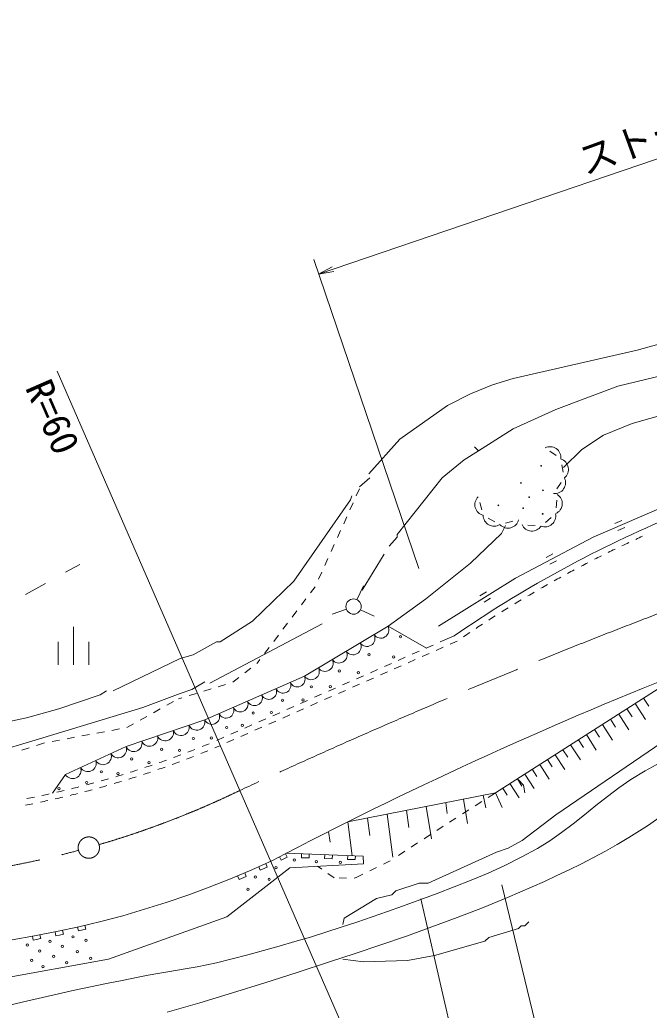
# Model space of a CAD drawing. Units: millimetres, scale not verified. Extents: x 40000 to 680000, y 20000 to 380000.
# Drawn here: x 363266 to 404547, y 246825 to 311789 of the extents above; entities that cross this region are included whole.
import ezdxf
from ezdxf.enums import TextEntityAlignment as Align

# ---------------------------------------------------------------- set-up
doc = ezdxf.new("R2010")
doc.units = ezdxf.units.MM
doc.header["$LTSCALE"] = 1000
doc.linetypes.add('CHAIN', pattern=[18.5, 12, -1.5, 3.5, -1.5])
for name, color, linetype, lineweight in [('M-BGD', 7, 'Continuous', 13), ('M-BMK', 2, 'CHAIN', 13), ('M-STR-HTXT', 7, 'Continuous', 13)]:
    doc.layers.add(name, color=color, linetype=linetype, lineweight=lineweight)
doc.styles.add('ＭＳ ゴシック', font='')
doc.styles.get('ＭＳ ゴシック').set_extended_font_data('MS Gothic')

# ---------------------------------------------------------------- blocks, each defined once
blk = doc.blocks.new('露岩')
at = {"color": 7, "linetype": 'Continuous', "lineweight": 13}
for p, q in [((0.262, 0.26), (-0.238, 0.26)), ((-0.902, -0.005), (-1.256, -0.358)), ((1.256, -0.358), (0.902, -0.005))]:
    blk.add_line(p, q, dxfattribs=at)
for centre, start, end in [((-0.843, -0.417), 73.07249, 196.92751), ((0.012, -0.073), 28.07249, 151.92751), ((0.843, -0.417), 343.07249, 106.92751)]:
    blk.add_arc(centre, 0.708, start, end, dxfattribs=at)
blk = doc.blocks.new('荒地')
at = {"color": 7, "linetype": 'Continuous', "lineweight": 13}
for p, q in [((0, -1.25), (0, 1.25)), ((-1, 0.25), (-1, -1.25)), ((1, 0.25), (1, -1.25))]:
    blk.add_line(p, q, dxfattribs=at)
blk = doc.blocks.new('電力柱1')
at = {"color": 7, "linetype": 'Continuous', "lineweight": 13}
for p, q in [((0.4, 0.311), (1.186, 0.93)), ((-0.49, 0.061), (-1.483, 0.18)), ((0.316, -0.391), (0.934, -1.176))]:
    blk.add_line(p, q, dxfattribs=at)
blk.add_circle((0.007, 0.002), 0.5, dxfattribs=at)
blk = doc.blocks.new('open_arrow')
at = {"color": 0, "linetype": 'Continuous', "lineweight": -2}
blk.add_lwpolyline([(7.5, 1.25), (0, 0), (7.5, -1.25)], dxfattribs=at)

msp = doc.modelspace()

# ---------------------------------------------------------------- linework, layer by layer
at = {"layer": 'M-BGD'}
for p, q in [((393091, 283775), (393345, 283521)), ((386233, 281743), (385556, 281150)), ((385540, 281013), (385334, 280558)), ((385128, 280102), (384921, 279647)), ((400868, 277860), (406405, 280235)), ((384715, 279191), (384509, 278736)), ((402289, 278742), (402749, 278939)), ((384303, 278280), (384097, 277825)), ((402486, 278282), (402946, 278479)), ((388011, 277848), (387503, 277255)), ((388011, 278017), (388011, 277848)), ((395775, 275173), (400868, 277860)), ((383891, 277369), (383684, 276914)), ((397792, 276519), (398234, 276753)), ((383478, 276458), (383272, 276003)), ((387165, 276747), (385725, 274377)), ((398025, 276077), (398467, 276311)), ((366270, 275548), (367195, 276059)), ((383066, 275547), (382860, 275092)), ((363645, 274095), (364957, 274821)), ((390721, 272006), (395775, 275173)), ((382639, 274605), (382338, 274206)), ((393449, 274011), (393873, 274276)), ((382036, 273807), (381734, 273409)), ((389874, 273784), (387419, 272006)), ((393715, 273587), (394138, 273852)), ((381432, 273010), (381131, 272611)), ((380829, 272212), (380527, 271814)), ((383101, 272175), (375735, 268281)), ((387419, 272006), (381939, 268736)), ((387419, 272006), (389935, 270582)), ((380226, 271415), (379924, 271016)), ((391295, 271181), (390837, 270980)), ((391752, 271383), (391295, 271181)), ((391948, 271032), (391491, 270831)), ((379622, 270618), (379320, 270219)), ((389465, 270375), (389007, 270173)), ((390380, 270778), (389922, 270576)), ((391033, 270629), (390576, 270427)), ((373787, 269889), (369385, 267773)), ((378862, 269613), (378811, 269573)), ((379019, 269820), (378862, 269613)), ((388550, 269971), (388092, 269769)), ((389203, 269822), (388746, 269620)), ((390118, 270226), (389661, 270024)), ((378419, 269262), (378027, 268952)), ((386720, 269164), (386262, 268963)), ((387373, 269015), (386916, 268814)), ((387635, 269568), (387177, 269366)), ((388288, 269419), (387831, 269217)), ((394477, 261088), (406950, 269073)), ((375396, 268365), (374549, 267857)), ((381939, 268736), (375396, 265869)), ((377635, 268642), (377243, 268331)), ((384890, 268357), (384432, 268156)), ((385805, 268761), (385347, 268559)), ((386458, 268612), (386001, 268410)), ((374549, 267857), (373787, 267603)), ((375807, 267898), (375328, 267753)), ((376764, 268187), (376285, 268042)), ((383975, 267954), (383517, 267752)), ((384628, 267805), (384171, 267603)), ((385543, 268208), (385086, 268007)), ((373348, 267073), (372912, 266829)), ((373892, 267320), (373668, 267252)), ((374849, 267609), (374371, 267464)), ((382145, 267147), (381687, 266946)), ((383060, 267551), (382602, 267349)), ((383713, 267402), (383256, 267200)), ((404178, 267298), (404521, 266763)), ((372476, 266585), (372040, 266340)), ((381230, 266744), (380772, 266542)), ((381883, 266595), (381426, 266393)), ((382798, 266998), (382341, 266796)), ((403087, 266599), (403424, 266073)), ((403629, 266946), (404309, 265884)), ((375396, 265869), (370236, 264115)), ((371603, 266096), (371167, 265852)), ((379400, 265937), (378942, 265735)), ((380053, 265788), (379596, 265586)), ((380315, 266340), (379857, 266139)), ((380968, 266191), (380511, 265990)), ((402012, 265912), (402344, 265393)), ((402545, 266253), (403215, 265208)), ((368820, 265090), (368328, 264999)), ((369803, 265272), (369311, 265181)), ((370731, 265607), (370295, 265363)), ((377570, 265130), (377112, 264928)), ((378485, 265534), (378027, 265332)), ((379138, 265385), (378681, 265183)), ((400954, 265234), (401280, 264724)), ((401479, 265570), (402138, 264542)), ((364051, 264471), (360579, 263455)), ((365870, 264544), (365378, 264453)), ((366853, 264726), (366362, 264635)), ((367836, 264908), (367345, 264817)), ((376655, 264727), (376197, 264525)), ((377308, 264578), (376851, 264376)), ((378223, 264981), (377766, 264779)), ((399912, 264567), (400233, 264065)), ((400429, 264898), (401077, 263886)), ((363879, 264043), (363404, 263889)), ((364831, 264351), (364355, 264197)), ((364887, 264362), (364831, 264351)), ((370236, 264115), (366256, 262294)), ((376393, 264174), (376271, 264121)), ((398886, 263911), (399202, 263417)), ((399395, 264237), (400033, 263241)), ((397876, 263264), (398187, 262778)), ((398377, 263585), (399005, 262605)), ((396881, 262627), (397187, 262149)), ((397375, 262943), (397992, 261979)), ((366256, 262294), (365404, 261054)), ((395902, 262001), (396203, 261530)), ((396388, 262312), (396996, 261363)), ((394938, 261383), (395234, 260920)), ((395417, 261690), (396014, 260756)), ((384771, 259172), (394477, 261088)), ((392373, 260673), (392640, 259060)), ((393137, 260240), (393560, 260507)), ((393654, 260926), (393823, 260102)), ((393982, 260775), (394405, 261042)), ((394405, 261042), (394477, 261088)), ((394477, 261088), (394906, 260122)), ((388639, 259935), (388792, 258806)), ((389924, 260189), (390275, 258057)), ((391206, 260431), (391291, 259728)), ((392293, 259704), (392715, 259972)), ((386063, 259427), (386216, 258292)), ((387354, 259682), (387734, 256865)), ((391455, 259158), (391874, 259431)), ((384771, 259172), (385070, 256956)), ((390617, 258613), (391036, 258886)), ((383524, 258544), (383612, 257842)), ((389779, 258067), (390198, 258340)), ((388941, 257521), (389360, 257794)), ((380294, 256881), (380407, 256658)), ((380798, 256854), (380407, 256658)), ((380683, 257084), (380798, 256854)), ((380740, 257114), (385784, 256930)), ((381748, 257077), (381739, 256827)), ((382244, 256809), (381739, 256827)), ((382253, 257059), (382244, 256809)), ((383262, 257022), (383252, 256772)), ((383757, 256754), (383252, 256772)), ((383766, 257004), (383757, 256754)), ((384775, 256967), (384766, 256717)), ((385270, 256699), (384766, 256717)), ((385279, 256948), (385270, 256699)), ((385810, 256427), (385784, 256930)), ((387116, 256406), (387565, 256624)), ((388103, 256975), (388522, 257248)), ((394531, 257189), (390043, 255157)), ((376835, 252956), (380984, 256173)), ((378935, 256232), (379031, 256010)), ((379492, 256209), (379031, 256010)), ((379393, 256438), (379492, 256209)), ((380984, 256173), (385810, 256427)), ((382791, 256268), (383066, 256079)), ((386216, 255969), (386666, 256188)), ((377553, 255636), (377653, 255403)), ((378114, 255602), (377653, 255403)), ((378016, 255831), (378114, 255602)), ((383477, 255795), (383889, 255511)), ((384205, 255503), (384704, 255490)), ((385204, 255478), (385317, 255532)), ((385317, 255532), (385766, 255751)), ((369073, 250181), (376835, 252956)), ((367047, 252273), (367106, 252026)), ((367594, 252143), (367106, 252026)), ((367536, 252386), (367594, 252143)), ((364096, 251672), (364142, 251427)), ((364636, 251519), (364142, 251427)), ((364590, 251763), (364636, 251519)), ((365576, 251955), (365623, 251703)), ((365878, 251750), (365623, 251703)), ((366126, 251809), (365878, 251750)), ((366067, 252057), (366126, 251809)), ((358627, 248276), (369073, 250181))]:
    msp.add_line(p, q, dxfattribs=at)
for points in [[(435509, 299861), (432631, 298591), (429667, 297491), (424841, 295967), (403759, 290125), (395631, 288262), (394277, 287839), (392837, 287246), (391313, 286484), (388181, 284283), (386149, 281997)], [(418237, 291395), (416205, 291056), (402489, 287754), (398425, 286230), (395631, 284960), (393345, 283521)], [(414427, 288093), (410533, 287331), (403421, 285299), (401558, 284537), (400119, 283605), (398933, 282420)], [(393345, 283521), (392414, 282928), (390975, 281743), (388011, 278017)], [(385048, 280557), (384963, 280303), (381238, 274969), (378529, 272345), (376412, 270990), (376158, 270990), (374634, 270143), (373787, 269889)], [(389874, 273784), (392837, 276155), (394869, 278102), (395123, 278610)], [(394531, 257189), (395293, 257443), (396224, 257951), (398425, 259645), (405368, 264386), (409517, 268450)], [(368961, 267773), (368538, 267519), (365829, 266587), (363712, 265995), (358886, 264979)], [(373787, 267603), (371332, 266672), (364051, 264471)], [(362675, 247174), (363715, 247424), (364757, 247667), (365801, 247901), (366847, 248129), (367894, 248351), (368942, 248569), (369990, 248783), (371039, 248995), (371679, 249117), (372322, 249229), (372965, 249336), (373608, 249442), (374251, 249551), (374892, 249667), (375531, 249795), (376166, 249940), (377198, 250196), (378228, 250462), (379256, 250739), (380280, 251025), (381303, 251320), (382322, 251625), (383339, 251940), (384353, 252264), (385363, 252597), (386371, 252939), (387375, 253290), (388376, 253650), (389506, 254062), (390635, 254479), (391761, 254908), (392880, 255354), (393988, 255823), (395082, 256321), (396158, 256854), (397213, 257427), (398022, 257927), (398803, 258471), (399562, 259047), (400310, 259642), (401054, 260242), (401803, 260835), (402566, 261408), (403351, 261947), (404285, 262519), (405243, 263052)], [(395970, 261931), (396309, 261592), (396393, 261084)], [(372942, 246691), (375081, 247318), (377215, 247966), (379343, 248630), (381466, 249306), (383586, 249990), (385270, 250542), (386951, 251107), (388626, 251687), (390294, 252286), (391955, 252906), (393606, 253549), (395247, 254218), (396875, 254915), (397689, 255277), (398498, 255649), (399303, 256032), (400102, 256427), (400893, 256836), (401677, 257259), (402452, 257697), (403216, 258152), (404430, 258928), (405615, 259745)], [(390043, 255157), (389451, 255157), (387927, 254649), (387673, 254395), (386657, 254141), (384540, 252871), (384455, 252448)], [(395970, 252194), (394023, 251601), (393769, 251347), (390467, 250416)], [(396647, 252617), (396393, 252363), (396139, 252363), (395970, 252194)], [(390467, 250416), (388689, 250077), (385810, 249993), (384455, 250162)]]:
    msp.add_lwpolyline(points, dxfattribs=at)
for centre, radius in [((397462, 282526), 25), ((396139, 281404), 25), ((397582, 280922), 25), ((396680, 280481), 25), ((394655, 279940), 25), ((396279, 279759), 25), ((397562, 279378), 25), ((388236, 271323), 75), ((386171, 270140), 75), ((387795, 270000), 75), ((384226, 269078), 75), ((385469, 268957), 75), ((382382, 268035), 75), ((383625, 268055), 75), ((380497, 267153), 75), ((381840, 267173), 75), ((378572, 266311), 75), ((379755, 266351), 75), ((376828, 265368), 75), ((377870, 265509), 75), ((374642, 264647), 75), ((375825, 264687), 75), ((372577, 263945), 75), ((373740, 263865), 75), ((370612, 263303), 75), ((371735, 263063), 75), ((368607, 262461), 75), ((367645, 261759), 75), ((369710, 262341), 75), ((365840, 261358), 75), ((381275, 256670), 75), ((382709, 256570), 75), ((380062, 256179), 75), ((384283, 256520), 75), ((378719, 255558), 75), ((379621, 255407), 75), ((378228, 254756), 75), ((365245, 251337), 75), ((366749, 251638), 75), ((367601, 251407), 75), ((363751, 251097), 75), ((364573, 250706), 75), ((366057, 251006), 75), ((364052, 250094), 75), ((365486, 250355), 75), ((367030, 250665), 75), ((367912, 250224), 75), ((364784, 249683), 75), ((366348, 249934), 75)]:
    msp.add_circle(centre, radius, dxfattribs=at)
for centre, radius, start, end in [((436756, 206037), 79344, 113.04723, 124.55511), ((436756, 206037), 78944, 115.14732, 115.51021), ((436756, 206037), 78944, 114.42154, 114.78443), ((436756, 206037), 78944, 115.8731, 116.23598), ((436756, 206037), 78944, 117.32465, 117.68754), ((436756, 206037), 78944, 116.59887, 116.96176), ((436756, 206037), 78944, 118.05043, 118.41332), ((436756, 206037), 78944, 118.77621, 119.13909), ((436756, 206037), 78944, 120.22776, 120.59065), ((436756, 206037), 78944, 119.50198, 119.86487), ((436756, 206037), 78944, 120.95354, 121.31643), ((436756, 206037), 78944, 121.67932, 122.0422), ((436756, 206037), 78944, 122.40509, 122.76798), ((386945, 271762), 533, 214.35334, 27.30604), ((436756, 206037), 78944, 123.85665, 124.21954), ((436756, 206037), 78944, 123.13087, 123.49376), ((385119, 270672), 533, 214.35334, 27.30604), ((386032, 271217), 533, 214.35334, 27.30604), ((384206, 270127), 533, 214.35334, 27.30604), ((383293, 269582), 533, 214.35334, 27.30604), ((508418, 11985), 276388, 111.58641, 117.72157), ((382379, 269037), 533, 214.35334, 27.30604), ((380533, 268131), 510, 204.82598, 22.49473), ((381468, 268541), 510, 204.82598, 22.49473), ((379598, 267722), 510, 204.82598, 22.49473), ((377729, 266902), 510, 204.82598, 22.49473), ((378664, 267312), 510, 204.82598, 22.49473), ((376794, 266493), 510, 204.82598, 22.49473), ((374865, 265738), 547, 203.70696, 13.83568), ((375859, 266083), 510, 204.82598, 22.49473), ((372801, 265037), 547, 203.70696, 13.83568), ((373833, 265387), 547, 203.70696, 13.83568), ((370737, 264335), 547, 203.70696, 13.83568), ((371769, 264686), 547, 203.70696, 13.83568), ((369718, 263932), 549, 209.74294, 19.43729), ((351433, 323050), 63551, 291.07865, 291.52944), ((351433, 323050), 63951, 291.75184, 292.19981), ((351433, 323050), 63551, 291.98023, 292.43101), ((351433, 323050), 63951, 292.64778, 292.85548), ((367728, 263022), 549, 209.74294, 19.43729), ((368723, 263477), 549, 209.74294, 19.43729), ((351433, 323050), 63551, 289.2755, 289.72628), ((351433, 323050), 63951, 289.95996, 290.40793), ((351433, 323050), 63551, 290.17707, 290.62786), ((351433, 323050), 63951, 290.8559, 291.30387), ((366733, 262566), 549, 209.74294, 19.43729), ((351433, 323050), 63551, 287.47234, 287.92313), ((351433, 323050), 63551, 288.37392, 288.82471), ((351433, 323050), 63951, 289.06403, 289.51199), ((351433, 323050), 63551, 285.66919, 286.11998), ((351433, 323050), 63951, 286.37621, 286.82418), ((351433, 323050), 63551, 286.57077, 287.02156), ((351433, 323050), 63951, 287.27215, 287.72012), ((351433, 323050), 63951, 288.16809, 288.61606), ((351433, 323050), 63551, 282.96446, 283.41525), ((351433, 323050), 63551, 283.86604, 284.31683), ((351433, 323050), 63951, 284.58434, 285.03231), ((351433, 323050), 63551, 284.76761, 285.2184), ((351433, 323050), 63951, 285.48028, 285.92825), ((351433, 323050), 63551, 281.16131, 281.6121), ((351433, 323050), 63951, 281.89653, 282.3445), ((351433, 323050), 63551, 282.06289, 282.51367), ((351433, 323050), 63951, 282.79247, 283.24043), ((351433, 323050), 63951, 283.6884, 284.13637), ((351433, 323050), 63951, 281.00059, 281.44856), ((352742, 315047), 64384, 252.43575, 294.89922)]:
    msp.add_arc(centre, radius, start, end, dxfattribs=at)
at = {"layer": 'M-BMK'}
msp.add_circle((367793, 257491), 700, dxfattribs=at)
for centre, radius, start, end in [((554859, -119571), 420000, 102.82364, 114.9496), ((351608, 315267), 60000, 286.31802, 295.77036), ((351608, 315267), 60000, 253.35092, 284.98111)]:
    msp.add_arc(centre, radius, start, end, dxfattribs=at)
at = {"layer": 'M-STR-HTXT'}
for p, q in [((382864, 295114), (431912, 311789)), ((389433, 275793), (382542, 296060)), ((377694, 261234), (365708, 288736)), ((389679, 233732), (377694, 261234)), ((394886, 255058), (402707, 222764)), ((389575, 254122), (396930, 222150))]:
    msp.add_line(p, q, dxfattribs=at)

# ---------------------------------------------------------------- block references
at = {"layer": 'M-BGD', "xscale": 1000, "yscale": 1000}
for name, p, rotation in [('露岩', (398611, 282326), 280.447), ('露岩', (397768, 279189), 220.447), ('露岩', (394345, 279206), 150.447), ('電力柱1', (385154, 273295), 26.56505), ('荒地', (366788, 270731), 359.947)]:
    msp.add_blockref(name, p, dxfattribs=dict(at, rotation=rotation))
at = {"layer": 'M-STR-HTXT', "xscale": 133, "yscale": 133, "rotation": 18.8}
msp.add_blockref('open_arrow', (382864, 295114), dxfattribs=at)

# ---------------------------------------------------------------- texts
at = {"layer": 'M-STR-HTXT', "style": 'ＭＳ ゴシック'}
msp.add_text('ストーンガード', height=1833, rotation=20, dxfattribs=at).set_placement((416953, 307059), align=Align.BOTTOM_RIGHT)
msp.add_text('R=60', height=1833, rotation=293.548, dxfattribs=at).set_placement((363087, 287449), align=Align.BOTTOM_LEFT)

doc.saveas('drawing.dxf')
